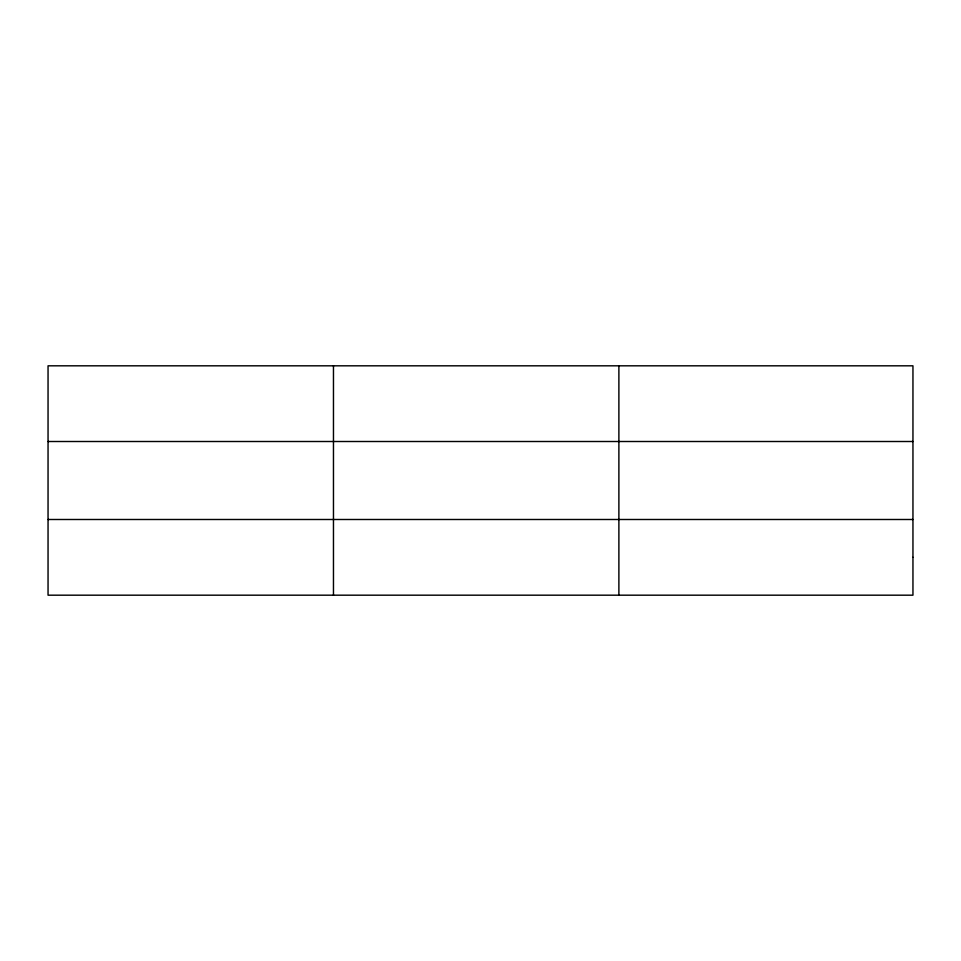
<?xml version="1.0" encoding="UTF-8"?>
<svg xmlns="http://www.w3.org/2000/svg" width="961" height="961" viewBox="0 0 961 961"><rect width="100%" height="100%" fill="white"/><g stroke="black" fill="none" stroke-linecap="round" stroke-linejoin="round"><path stroke-width="1.44" d="M333.467 595.183L333.467 365.817M618.884 595.183L618.884 365.817M48.05 441.507L912.95 441.507M48.05 519.493L912.95 519.493M912.95 557.332L912.95 595.183L48.05 595.183L48.05 365.817L912.95 365.817L912.95 557.332"/></g></svg>
